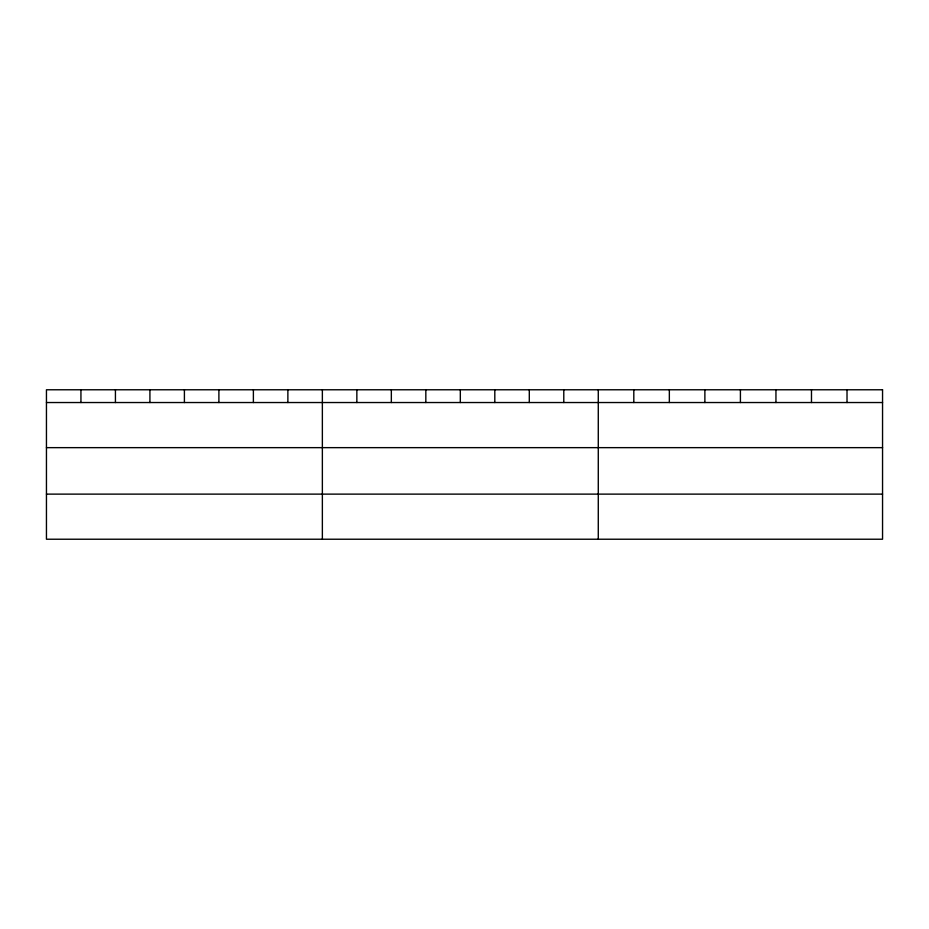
<?xml version="1.0" encoding="UTF-8"?>
<svg xmlns="http://www.w3.org/2000/svg" width="929" height="929" viewBox="0 0 929 929"><rect width="100%" height="100%" fill="white"/><g stroke="black" fill="none" stroke-linecap="round" stroke-linejoin="round"><path stroke-width="1.39" d="M46.45 402.536L882.55 402.536M46.45 447.65L882.55 447.65M46.45 494.123L882.55 494.123M847.016 389.774L847.016 402.536M811.481 389.774L811.481 402.536M775.947 389.774L775.947 402.536M740.413 389.774L740.413 402.536M704.879 389.774L704.879 402.536M669.344 389.774L669.344 402.536M633.81 389.774L633.81 402.536M598.276 389.774L598.276 539.226M563.787 389.774L563.787 402.536M529.298 389.774L529.298 402.536M494.809 389.774L494.809 402.536M460.319 389.774L460.319 402.536M425.83 389.774L425.83 402.536M391.341 389.774L391.341 402.536M356.852 389.774L356.852 402.536M322.363 389.774L322.363 539.226M287.874 389.774L287.874 402.536M253.385 389.774L253.385 402.536M218.896 389.774L218.896 402.536M184.406 389.774L184.406 402.536M149.917 389.774L149.917 402.536M115.428 389.774L115.428 402.536M80.939 389.774L80.939 402.536M882.55 389.774L46.45 389.774L46.45 539.226L882.55 539.226L882.55 389.774"/></g></svg>
